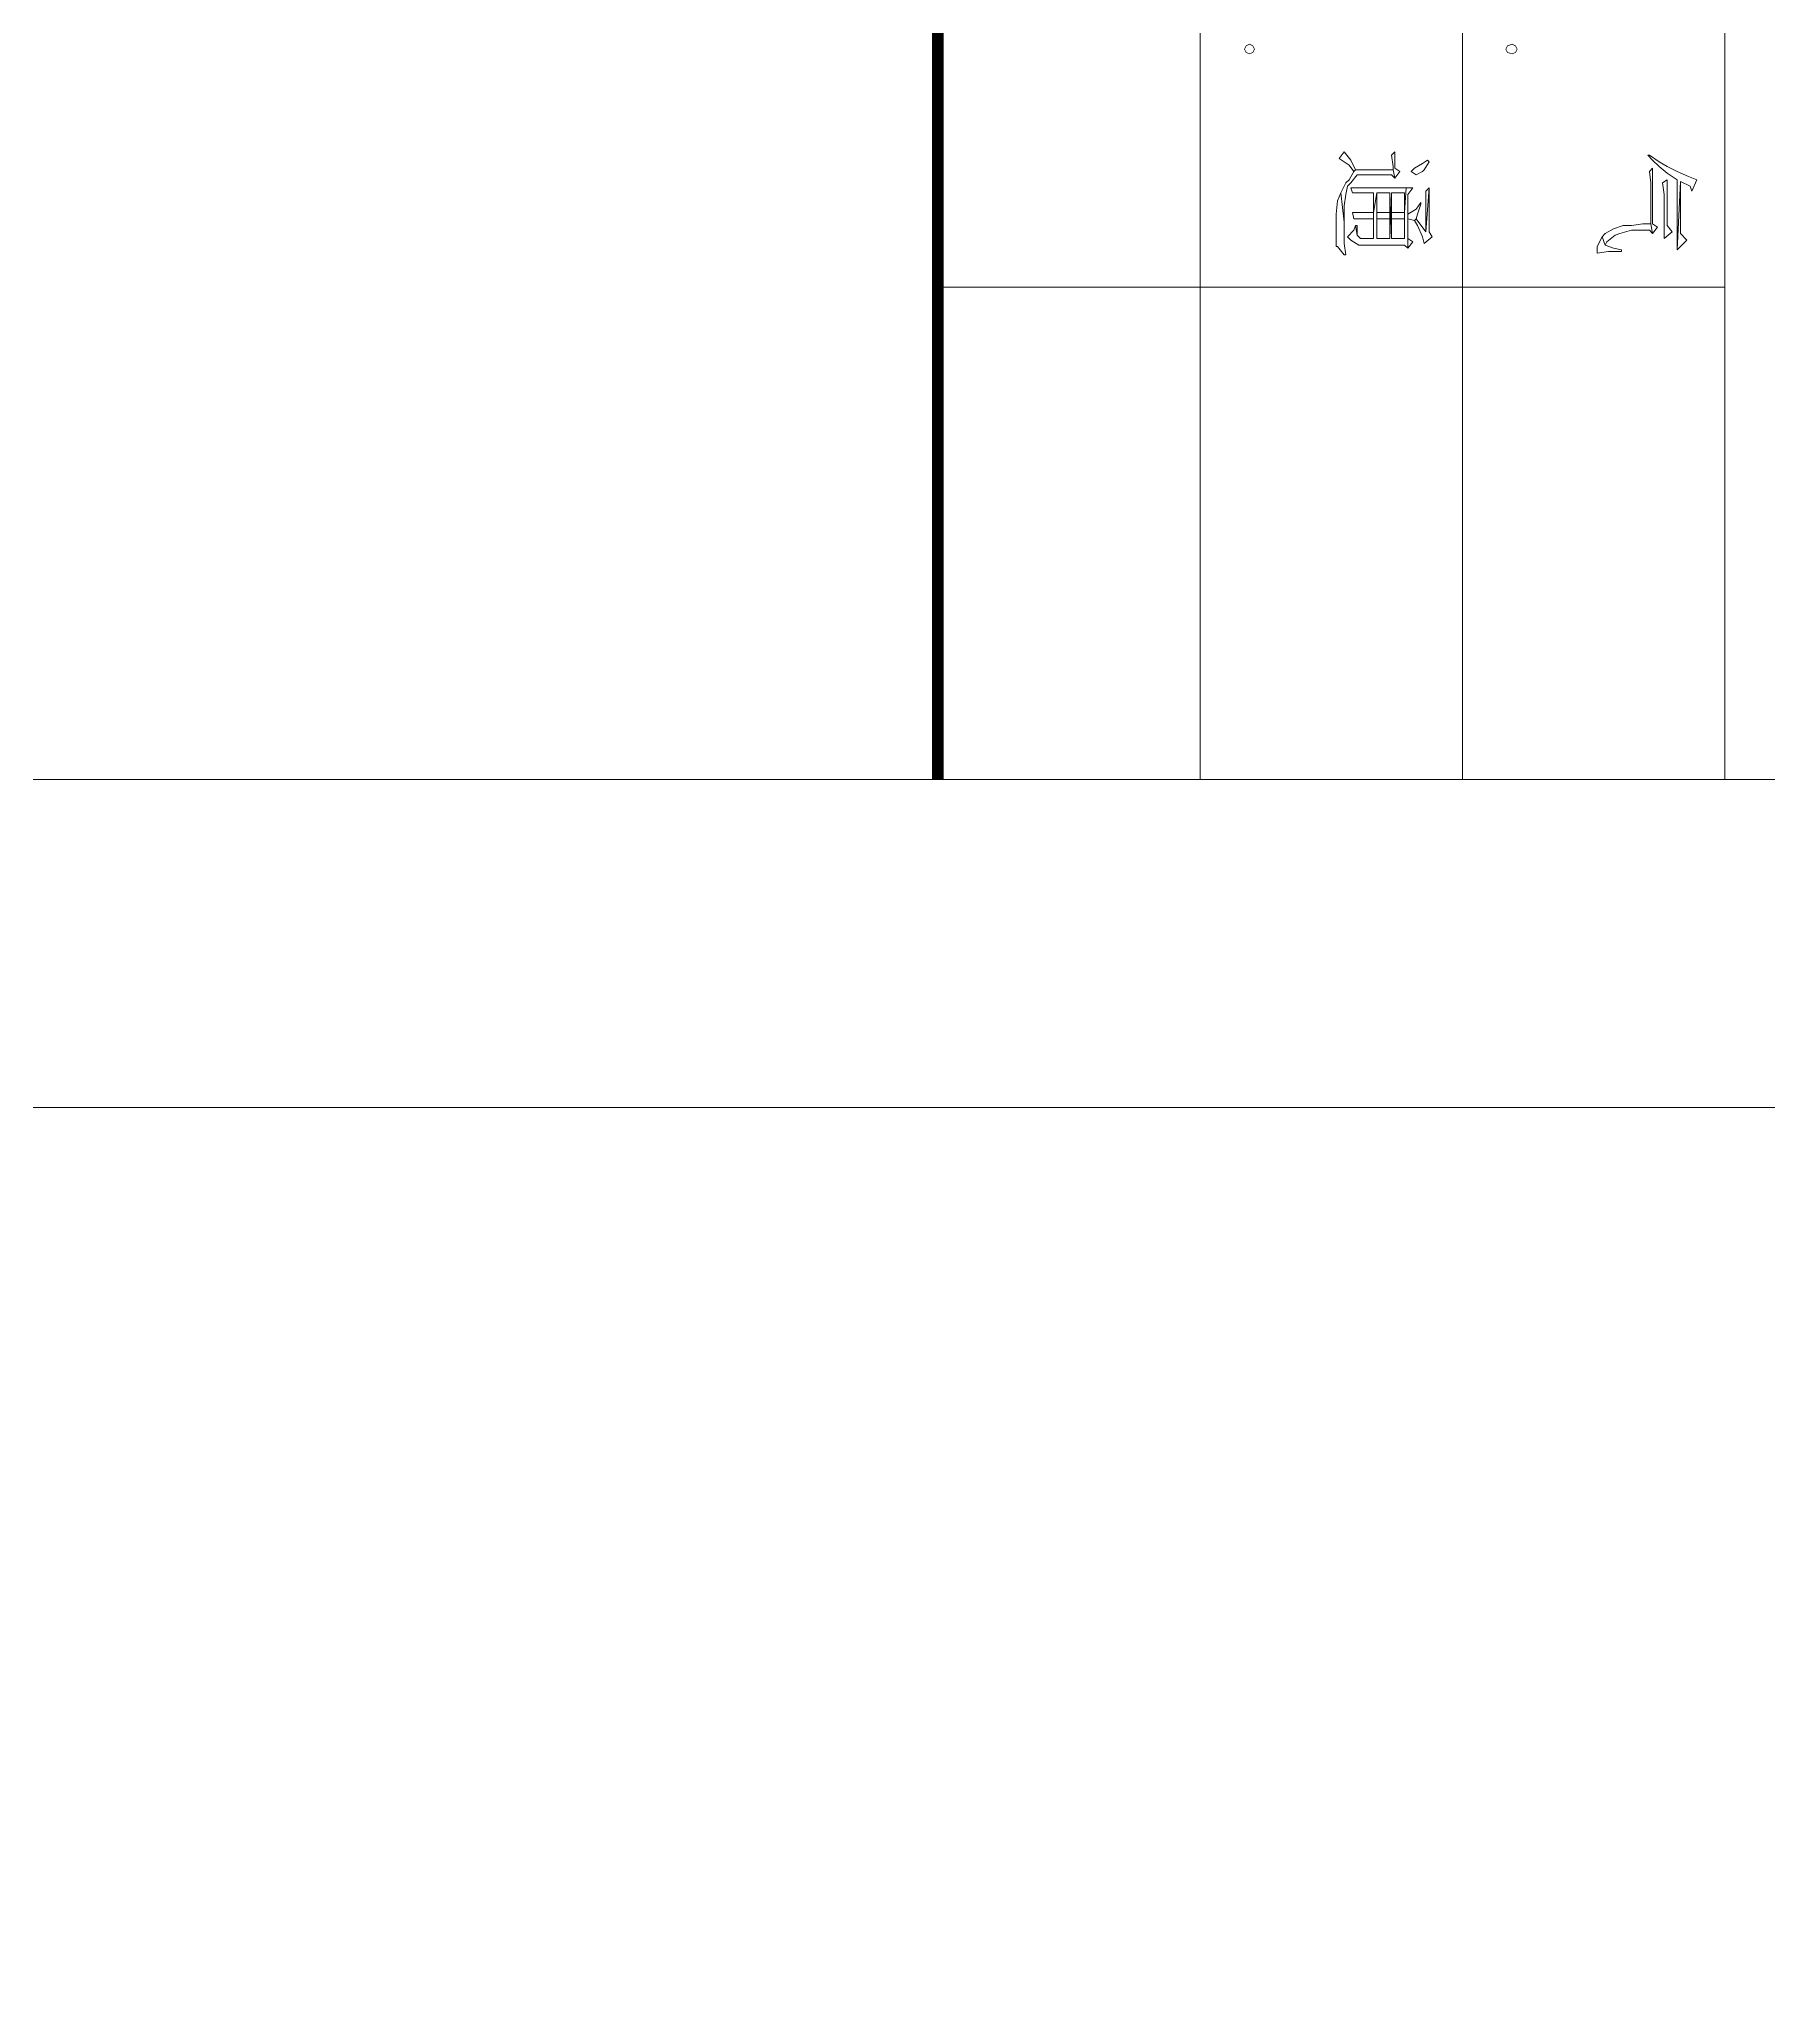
# Model space of a CAD drawing. Header units: millimetres. Extents: x -53295381 to 181933601, y -165 to 204541444.
# Drawn here: x 52222234 to 52248602, y 20935286 to 20965239 of the extents above; entities that cross this region are included whole.
import ezdxf

# ---------------------------------------------------------------- set-up
doc = ezdxf.new("R2010")
doc.units = ezdxf.units.MM
doc.header["$LTSCALE"] = 1000
doc.layers.add('PP-COM', color=7, linetype='Continuous')
doc.layers.add('PUB_TITLE', color=7, linetype='Continuous', lineweight=20)
doc.styles.add('HZ', font='rs.shx', dxfattribs={"width": 0.8, "bigfont": 'hztxt.shx'})
doc.styles.add('宋体', font='')
doc.styles.get('宋体').set_extended_font_data('宋体')
doc.dimstyles.new('1', dxfattribs={"dimtxt": 1.5, "dimasz": 2, "dimexe": 1, "dimexo": 0.2, "dimgap": 0.5, "dimtad": 1, "dimdec": 1, "dimzin": 0, "dimdsep": 46, "dimtxsty": '宋体', "dimcen": 0.2, "dimclrd": 3, "dimclre": 3, "dimclrt": 3, "dimadec": 0, "dimazin": 0, "dimtfac": 1, "dimtdec": 1, "dimtofl": 0, "dimtmove": 2, "dimatfit": 3, "dimfxl": 0, "dimtolj": 1, "dimtzin": 0, "dimarcsym": 0})

# ---------------------------------------------------------------- blocks, each defined once
blk = doc.blocks.new('*D53')
at = {"color": 3, "lineweight": -2}
for start, end in [(39.44823, 48.89645), (341.10355, 350.55177)]:
    blk.add_arc((1344.218, 1910.564), 16.999, start, end, dxfattribs=at)
at = {"color": 3}
for points in [[(1357.728, 1921.631), (1356.961, 1921.099), (1358.94, 1919.064)], [(1360.522, 1907.812), (1361.452, 1907.735), (1361.217, 1910.564)]]:
    blk.add_solid(points, dxfattribs=at)
at = {"layer": 'Defpoints', "color": 0}
for p in [(1395.655, 1940.261), (1360.959, 1913.516), (1344.218, 1910.564), (1344.218, 1910.564), (1403.612, 1910.564)]:
    blk.add_point(p, dxfattribs=at)
at = {"color": 3, "insert": (1362.57, 1915.482), "char_height": 3, "attachment_point": 5, "rotation": 285, "style": 'HZ'}
blk.add_mtext('\\A1;α/3', dxfattribs=at)
blk = doc.blocks.new('*D54')
at = {"color": 3, "lineweight": -2}
blk.add_arc((1344.218, 1910.564), 28.56, 5.61939, 84.38061, dxfattribs=at)
at = {"color": 3}
for points in [[(1346.992, 1938.522), (1347.038, 1939.454), (1344.218, 1939.125)], [(1373.108, 1913.384), (1372.175, 1913.338), (1372.779, 1910.564)]]:
    blk.add_solid(points, dxfattribs=at)
at = {"layer": 'Defpoints', "color": 0}
for p in [(1344.218, 1969.958), (1368.952, 1924.845), (1344.218, 1910.564), (1344.218, 1910.564), (1403.612, 1910.564)]:
    blk.add_point(p, dxfattribs=at)
at = {"color": 3, "insert": (1365.828, 1932.174), "char_height": 3, "attachment_point": 5, "rotation": 315, "style": 'HZ'}
blk.add_mtext('\\A1;α', dxfattribs=at)
blk = doc.blocks.new('*D55')
at = {"color": 3, "lineweight": -2}
for start, end in [(69.4333, 78.8666), (11.1334, 20.5667)]:
    blk.add_arc((1344.218, 1910.564), 17.026, start, end, dxfattribs=at)
at = {"color": 3}
for points in [[(1350.399, 1926.927), (1350, 1926.083), (1352.731, 1925.309)], [(1359.737, 1916.346), (1360.581, 1916.745), (1358.963, 1919.077)]]:
    blk.add_solid(points, dxfattribs=at)
at = {"layer": 'Defpoints', "color": 0}
for p in [(1373.915, 1962.001), (1395.655, 1940.261), (1355.162, 1923.607), (1344.218, 1910.564), (1344.218, 1910.564)]:
    blk.add_point(p, dxfattribs=at)
at = {"color": 3, "insert": (1358.072, 1924.056), "char_height": 3, "attachment_point": 5, "rotation": 314.2422, "style": 'HZ'}
blk.add_mtext('\\A1;α/3', dxfattribs=at)
blk = doc.blocks.new('*D27')
at = {"color": 3, "lineweight": -2}
for start, end in [(99.4333, 108.8666), (41.1334, 50.5667)]:
    blk.add_arc((1344.218, 1910.564), 17.026, start, end, dxfattribs=at)
at = {"color": 3}
for points in [[(1341.389, 1927.825), (1341.466, 1926.895), (1344.218, 1927.59)], [(1354.767, 1923.331), (1355.299, 1924.098), (1352.731, 1925.309)]]:
    blk.add_solid(points, dxfattribs=at)
at = {"layer": 'Defpoints', "color": 0}
for p in [(1344.218, 1969.958), (1373.915, 1962.001), (1350.042, 1926.563), (1344.218, 1910.564), (1344.218, 1910.564)]:
    blk.add_point(p, dxfattribs=at)
at = {"color": 3, "insert": (1349.143, 1928.942), "char_height": 3, "attachment_point": 5, "rotation": 345, "style": 'HZ'}
blk.add_mtext('\\A1;α/3', dxfattribs=at)
blk = doc.blocks.new('6.0f')
at = {"layer": 'PUB_TITLE'}
for p, q in [((50742407.3, 21035825.1), (50782407.3, 21035825.1)), ((50741407.3, 21034825.1), (50783407.3, 21034825.1))]:
    blk.add_line(p, q, dxfattribs=at)
blk.add_lwpolyline([(50742407.3, 21041825.1), (50742407.3, 21035825.1), (50782407.3, 21035825.1), (50782407.3, 21041825.1)], close=True, dxfattribs=at)
at = {"layer": 'PUB_TITLE', "const_width": 35}
blk.add_lwpolyline([(50773305.1, 21041825.1), (50773305.1, 21035825.1)], dxfattribs=at)
at = {"layer": 'PUB_TITLE'}
for points in [[(50773305.1, 21041825.1), (50773305.1, 21035825.1)], [(50774105.1, 21041825.1), (50774105.1, 21035825.1)], [(50774905.1, 21041825.1), (50774905.1, 21035825.1)], [(50775705.1, 21041825.1), (50775705.1, 21035825.1)], [(50775705.1, 21037325.1), (50773305.1, 21037325.1)]]:
    blk.add_lwpolyline(points, dxfattribs=at)
at = {"layer": 'PUB_TITLE', "lineweight": 0}
for points in [[(50774240.8, 21038051.2), (50774245.8, 21038061.2), (50774245.8, 21038061.2), (50774255.7, 21038066.1), (50774255.7, 21038066.1), (50774265.7, 21038061.2), (50774265.7, 21038061.2), (50774270.6, 21038051.2), (50774270.6, 21038051.2), (50774265.7, 21038041.3), (50774265.7, 21038041.3), (50774255.7, 21038036.3), (50774255.7, 21038036.3), (50774245.8, 21038041.3), (50774245.8, 21038041.3), (50774240.8, 21038051.2), (50774240.8, 21038051.2), (50774240.8, 21038051.2)], [(50775037, 21038051.2), (50775041.9, 21038061.2), (50775041.9, 21038061.2), (50775056.9, 21038066.1), (50775056.9, 21038066.1), (50775066.8, 21038061.2), (50775066.8, 21038061.2), (50775071.8, 21038051.2), (50775071.8, 21038051.2), (50775066.8, 21038041.3), (50775066.8, 21038041.3), (50775056.9, 21038036.3), (50775056.9, 21038036.3), (50775041.9, 21038041.3), (50775041.9, 21038041.3), (50775037, 21038051.2), (50775037, 21038051.2), (50775037, 21038051.2)], [(50774579.2, 21037683), (50774564.2, 21037712.8), (50774544.3, 21037737.7), (50774529.4, 21037717.8), (50774529.4, 21037717.8), (50774559.3, 21037697.9), (50774574.2, 21037678)], [(50774713.5, 21037678), (50774698.6, 21037688), (50774698.6, 21037737.7), (50774688.6, 21037727.8), (50774693.6, 21037692.9), (50774693.6, 21037683), (50774698.6, 21037658.1)], [(50775619.2, 21037653.1), (50775619.2, 21037653.1), (50775594.3, 21037663.1), (50775559.5, 21037678), (50775559.5, 21037678), (50775529.6, 21037692.9), (50775504.7, 21037707.9), (50775474.9, 21037727.8), (50775469.9, 21037727.8), (50775484.8, 21037712.8), (50775504.7, 21037692.9), (50775529.6, 21037673), (50775559.5, 21037653.1), (50775559.5, 21037439.1), (50775569.4, 21037648.1), (50775599.3, 21037633.2), (50775604.2, 21037618.3)], [(50774698.6, 21037658.1), (50774693.6, 21037683), (50774579.2, 21037683), (50774574.2, 21037678), (50774559.3, 21037653.1), (50774549.3, 21037643.2), (50774534.4, 21037613.3), (50774544.3, 21037523.7), (50774544.3, 21037553.6), (50774544.3, 21037573.5), (50774549.3, 21037608.3), (50774554.3, 21037633.2), (50774564.2, 21037643.2), (50774584.1, 21037668.1), (50774688.6, 21037668.1)], [(50774803.1, 21037707.9), (50774798.1, 21037712.8), (50774783.2, 21037702.9), (50774758.3, 21037688), (50774748.4, 21037678), (50774763.3, 21037668.1), (50774783.2, 21037678), (50774788.2, 21037683)], [(50775499.7, 21037508.8), (50775484.8, 21037518.8), (50775484.8, 21037688), (50775474.9, 21037678), (50775479.8, 21037643.2), (50775479.8, 21037518.8), (50775484.8, 21037488.9)], [(50775544.5, 21037493.9), (50775529.6, 21037513.8), (50775529.6, 21037653.1), (50775514.7, 21037643.2), (50775514.7, 21037643.2), (50775519.7, 21037608.3), (50775519.7, 21037474)], [(50774549.3, 21037424.2), (50774544.3, 21037459.1), (50774544.3, 21037488.9), (50774544.3, 21037523.7), (50774534.4, 21037613.3), (50774524.4, 21037588.4), (50774519.4, 21037548.6), (50774519.4, 21037548.6), (50774519.4, 21037518.8), (50774519.4, 21037488.9), (50774519.4, 21037449.1), (50774524.4, 21037449.1), (50774544.3, 21037424.2)], [(50774753.3, 21037628.2), (50774733.4, 21037628.2), (50774728.4, 21037553.6), (50774728.4, 21037474), (50774688.6, 21037474), (50774688.6, 21037533.7), (50774688.6, 21037553.6), (50774688.6, 21037613.3), (50774683.7, 21037474), (50774643.9, 21037474), (50774643.9, 21037533.7), (50774643.9, 21037553.6), (50774643.9, 21037613.3), (50774633.9, 21037553.6), (50774633.9, 21037474), (50774594.1, 21037474), (50774584.1, 21037483.9), (50774579.2, 21037513.8), (50774574.2, 21037498.9), (50774554.3, 21037479), (50774564.2, 21037469), (50774589.1, 21037454.1), (50774728.4, 21037454.1), (50774738.4, 21037444.1), (50774738.4, 21037608.3)], [(50774733.4, 21037628.2), (50774698.6, 21037628.2), (50774658.8, 21037628.2), (50774623.9, 21037628.2), (50774589.1, 21037628.2), (50774564.2, 21037628.2), (50774569.2, 21037613.3), (50774633.9, 21037613.3), (50774633.9, 21037553.6), (50774643.9, 21037613.3), (50774683.7, 21037613.3), (50774683.7, 21037553.6), (50774683.7, 21037533.7), (50774683.7, 21037474), (50774688.6, 21037613.3), (50774728.4, 21037613.3), (50774728.4, 21037553.6)], [(50774753.3, 21037464), (50774738.4, 21037474), (50774738.4, 21037533.7), (50774738.4, 21037548.6), (50774738.4, 21037608.3), (50774738.4, 21037444.1)], [(50774813, 21037479), (50774803.1, 21037493.9), (50774803.1, 21037628.2), (50774793.1, 21037493.9), (50774763.3, 21037533.7), (50774758.3, 21037528.7), (50774768.3, 21037513.8), (50774783.2, 21037479), (50774788.2, 21037459.1)], [(50774803.1, 21037628.2), (50774793.1, 21037618.3), (50774793.1, 21037618.3), (50774793.1, 21037583.5), (50774793.1, 21037493.9)], [(50775589.3, 21037469), (50775569.4, 21037488.9), (50775569.4, 21037648.1), (50775559.5, 21037439.1)], [(50774633.9, 21037553.6), (50774569.2, 21037553.6), (50774574.2, 21037533.7), (50774633.9, 21037533.7), (50774633.9, 21037474)], [(50774683.7, 21037533.7), (50774683.7, 21037553.6), (50774643.9, 21037553.6), (50774643.9, 21037533.7)], [(50774728.4, 21037553.6), (50774688.6, 21037553.6), (50774688.6, 21037533.7), (50774728.4, 21037533.7), (50774728.4, 21037474)], [(50774778.2, 21037578.5), (50774778.2, 21037583.5), (50774763.3, 21037563.6), (50774738.4, 21037548.6), (50774738.4, 21037533.7), (50774758.3, 21037528.7), (50774763.3, 21037533.7), (50774768.3, 21037548.6)], [(50774584.1, 21037513.8), (50774579.2, 21037513.8), (50774584.1, 21037483.9)], [(50775390.3, 21037439.1), (50775365.4, 21037444.1), (50775340.5, 21037454.1), (50775330.6, 21037479), (50775315.6, 21037449.1), (50775315.6, 21037429.2), (50775350.5, 21037434.2), (50775355.4, 21037434.2), (50775390.3, 21037434.2)], [(50775484.8, 21037488.9), (50775479.8, 21037518.8), (50775455, 21037518.8), (50775420.1, 21037513.8), (50775395.3, 21037513.8), (50775365.4, 21037503.8), (50775340.5, 21037488.9), (50775330.6, 21037479), (50775340.5, 21037454.1), (50775345.5, 21037464), (50775370.4, 21037483.9), (50775385.3, 21037488.9), (50775420.1, 21037498.9), (50775440, 21037498.9), (50775474.9, 21037498.9)]]:
    blk.add_lwpolyline(points, close=True, dxfattribs=at)
blk = doc.blocks.new('伸缩缝')
for base, line1, line2, text, picture, middle in [((1350.042, 1926.563), ((1344.218, 1910.564), (1373.915, 1962.001)), ((1344.218, 1910.564), (1344.218, 1969.958)), 'α/3', '*D27', (1349.143, 1928.942)), ((1368.952, 1924.845), ((1344.218, 1910.564), (1403.612, 1910.564)), ((1344.218, 1910.564), (1344.218, 1969.958)), 'α', '*D54', (1365.828, 1932.174)), ((1355.162, 1923.607), ((1344.218, 1910.564), (1395.655, 1940.261)), ((1344.218, 1910.564), (1373.915, 1962.001)), 'α/3', '*D55', (1358.072, 1924.056)), ((1360.959, 1913.516), ((1344.218, 1910.564), (1403.612, 1910.564)), ((1344.218, 1910.564), (1395.655, 1940.261)), 'α/3', '*D53', (1362.57, 1915.482))]:
    dim = blk.add_angular_dim_2l(base=base, line1=line1, line2=line2, text=text, dimstyle='1', override={"dimexe": 4, "dimexo": 4, "dimtxsty": 'HZ', "dimdle": 4, "dimadec": 1})
    dim.commit()
    dim.dimension.update_dxf_attribs({"geometry": picture, "text_midpoint": middle, "dimtype": 130})

msp = doc.modelspace()

# ---------------------------------------------------------------- block references
at = {"xscale": 5, "yscale": 5, "zscale": 5}
msp.add_blockref('6.0f', (-201630592.176, -84225166.409), dxfattribs=at)
at = {"layer": 'PP-COM', "xscale": 321.4285737276077, "yscale": 321.4285712242126, "zscale": 321.4285714284524}
msp.add_blockref('伸缩缝', (51796714.498, 20476148.395), dxfattribs=at)

doc.saveas('drawing.dxf')
